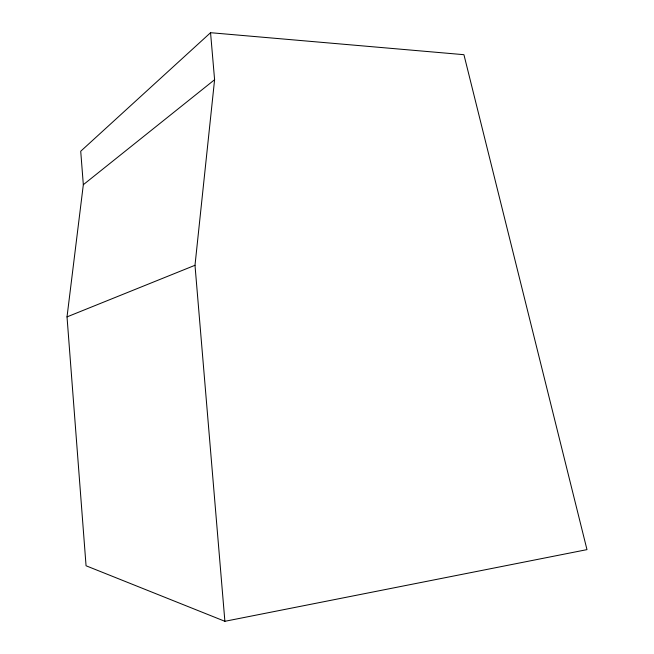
<?xml version="1.0" encoding="UTF-8"?>
<svg xmlns="http://www.w3.org/2000/svg" width="654" height="654" viewBox="0 0 654 654"><rect width="100%" height="100%" fill="white"/><g stroke="black" fill="none" stroke-linecap="round" stroke-linejoin="round"><path stroke-width="0.98" d="M224.886 621.3L194.998 265.287L214.594 79.714L210.555 32.7L463.931 54.691L586.981 549.63L224.886 621.3L86.058 565.775L67.019 316.888L83.328 184.698L80.72 151.238L210.555 32.7M83.328 184.698L214.594 79.714M67.019 316.888L194.998 265.287"/></g></svg>
